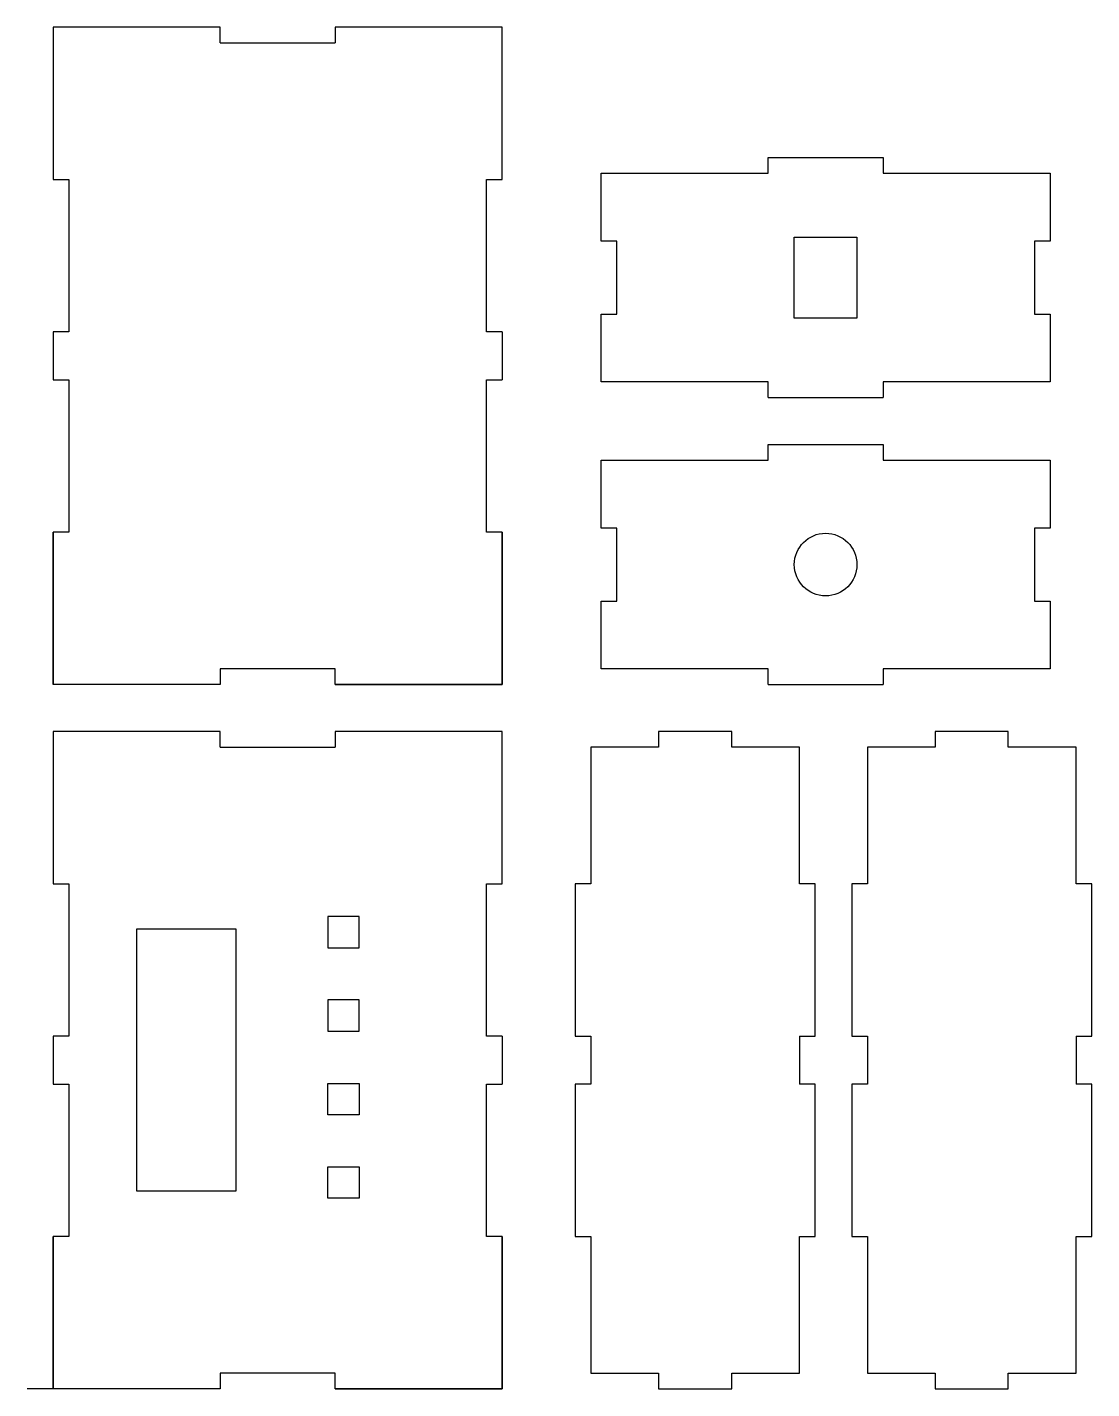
# Model space of a CAD drawing. Header units: millimetres. Extents: x 5 to 209, y 0 to 261.
import ezdxf

# ---------------------------------------------------------------- set-up
doc = ezdxf.new("R2010")
doc.units = ezdxf.units.MM
doc.header["$MEASUREMENT"] = 0

msp = doc.modelspace()

# ---------------------------------------------------------------- linework, layer by layer
for p, q in [((42, 258), (64, 258)), ((147, 236), (169, 236)), ((10, 202.6), (10, 193.4)), ((96, 202.6), (96, 193.4)), ((147, 190), (169, 190)), ((147, 181), (169, 181)), ((64, 138), (42, 138)), ((64, 135), (64, 138)), ((147, 135), (169, 135)), ((42, 123), (64, 123)), ((26, 63), (26, 88.15)), ((26, 88.15), (45, 88.15)), ((45, 88.15), (45, 37.85)), ((10, 67.6), (10, 58.4)), ((96, 67.6), (96, 58.4)), ((113, 67.6), (113, 58.4)), ((153, 67.6), (153, 58.4)), ((166, 67.6), (166, 58.4)), ((206, 67.6), (206, 58.4)), ((26, 37.85), (26, 63)), ((45, 37.85), (26, 37.85)), ((64, 3), (42, 3)), ((64, 0), (64, 3)), ((37, 0), (5, 0))]:
    msp.add_line(p, q)
for points in [[(42, 258), (42, 261), (10, 261), (10, 231.8), (13, 231.8), (13, 202.6), (10, 202.6)], [(96, 202.6), (93, 202.6), (93, 231.8), (96, 231.8), (96, 261), (64, 261), (64, 258)], [(147, 190), (147, 193), (118, 193), (115, 193), (115, 206), (118, 206), (118, 220), (115, 220), (115, 233), (118, 233), (147, 233), (147, 236)], [(169, 236), (169, 233), (198, 233), (201, 233), (201, 223)], [(201, 233), (201, 220), (198, 220), (198, 206), (201, 206), (201, 193), (198, 193), (169, 193), (169, 190)], [(93, 202.6), (93, 231.8)], [(10, 193.4), (13, 193.4), (13, 164.2), (10, 164.2)], [(96, 164.2), (96, 135), (64, 135), (96, 135), (96, 164.2), (93, 164.2), (93, 193.4), (96, 193.4)], [(93, 164.2), (93, 193.4)], [(147, 135), (147, 138), (118, 138), (115, 138), (115, 151), (118, 151), (118, 165), (115, 165), (115, 178), (118, 178), (147, 178), (147, 181)], [(169, 181), (169, 178), (198, 178), (201, 178), (201, 168)], [(201, 178), (201, 165), (198, 165), (198, 151), (201, 151), (201, 138), (198, 138), (169, 138), (169, 135)], [(42, 138), (42, 135), (10, 135), (10, 164.2), (10, 135)], [(42, 123), (42, 126), (10, 126), (10, 96.8), (13, 96.8), (13, 67.6), (10, 67.6)], [(96, 67.6), (93, 67.6), (93, 96.8), (96, 96.8), (96, 126), (64, 126), (64, 123)], [(153, 67.6), (156, 67.6), (156, 96.8), (153, 96.8), (153, 123), (140, 123), (140, 126), (126, 126), (126, 123), (113, 123), (113, 96.8), (110, 96.8), (110, 67.6), (113, 67.6)], [(206, 67.6), (209, 67.6), (209, 96.8), (206, 96.8), (206, 123), (193, 123), (193, 126), (179, 126), (179, 123), (166, 123), (166, 96.8), (163, 96.8), (163, 67.6), (166, 67.6)], [(93, 67.6), (93, 96.8)], [(10, 58.4), (13, 58.4), (13, 29.2), (10, 29.2)], [(96, 29.2), (96, 0), (64, 0), (96, 0), (96, 29.2), (93, 29.2), (93, 58.4), (96, 58.4)], [(93, 29.2), (93, 58.4)], [(113, 58.4), (110, 58.4), (110, 29.2), (113, 29.2), (113, 3), (126, 3), (126, 0), (140, 0), (140, 3), (153, 3), (153, 29.2), (156, 29.2), (156, 58.4), (153, 58.4)], [(166, 58.4), (163, 58.4), (163, 29.2), (166, 29.2), (166, 3), (179, 3), (179, 0), (193, 0), (193, 3), (206, 3), (206, 29.2), (209, 29.2), (209, 58.4), (206, 58.4)], [(42, 3), (42, 0), (10, 0), (10, 29.2), (10, 0)]]:
    msp.add_lwpolyline(points)
for points in [[(152, 205.25), (152, 220.75), (158, 220.75), (164, 220.75), (164, 205.25)], [(62.61, 84.53), (68.61, 84.53), (68.61, 90.53), (62.61, 90.53)], [(62.61, 68.53), (68.61, 68.53), (68.61, 74.53), (62.61, 74.53)], [(62.61, 58.53), (68.61, 58.53), (68.61, 52.53), (62.61, 52.53)], [(62.61, 42.53), (68.61, 42.53), (68.61, 36.53), (62.61, 36.53)]]:
    msp.add_lwpolyline(points, close=True)
msp.add_circle((158, 158), 6)

doc.saveas('drawing.dxf')
